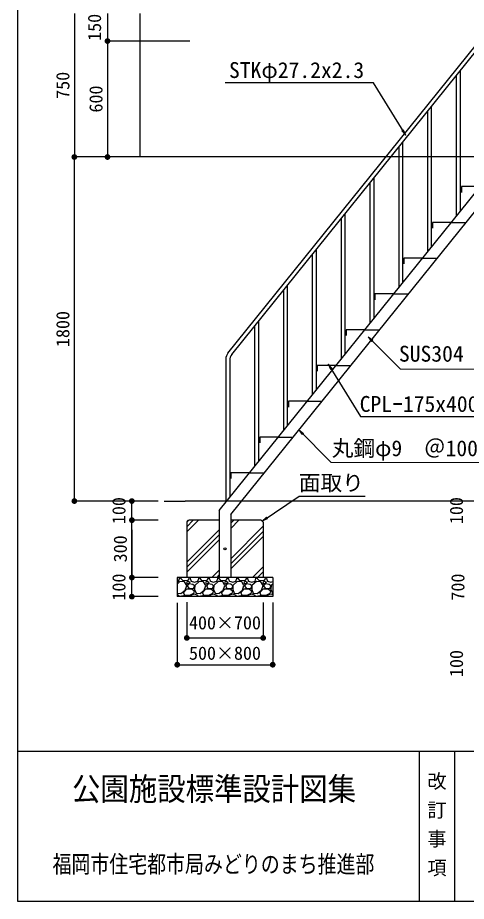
# Model space of a CAD drawing. Units: millimetres at full size, sheet at 1:40; some dimension numbers follow another scale. Extents: x 12589 to 23542, y 6556 to 14023.
# Drawn here: x 12589 to 14940, y 6556 to 11179 of the extents above; entities that cross this region are included whole.
import ezdxf
from ezdxf.enums import TextEntityAlignment as Align

# ---------------------------------------------------------------- set-up
doc = ezdxf.new("R2010")
doc.units = ezdxf.units.MM
doc.header["$LTSCALE"] = 40
doc.linetypes.add('DASHED_SPACED', pattern=[12, 6, -6])
for name, color, linetype, lineweight in [('_0-0_', 7, 'Continuous', 25), ('ADD_LINE', 7, 'DASHED_SPACED', 25), ('ハッチ', 4, 'Continuous', 25), ('寸法', 3, 'Continuous', 25), ('本体', 7, 'Continuous', 25)]:
    doc.layers.add(name, color=color, linetype=linetype, lineweight=lineweight)
doc.styles.add('@ＭＳ ゴシック', font='')
doc.styles.add('ＭＳ ゴシック', font='')
doc.styles.get('@ＭＳ ゴシック').set_extended_font_data('@MS Gothic')
doc.styles.get('ＭＳ ゴシック').set_extended_font_data('MS Gothic')

# ---------------------------------------------------------------- blocks, each defined once
blk = doc.blocks.new('filled_dot')
at = {"color": 0, "linetype": 'Continuous', "lineweight": -2, "const_width": 1.25}
blk.add_lwpolyline([(-0.625, 0, 1), (0.625, 0, 1)], format="xyb", close=True, dxfattribs=at)

msp = doc.modelspace()

# ---------------------------------------------------------------- hatches: boundary and pattern name
at = {"layer": '寸法'}
for points in [[(14425.56, 9509.31), (14450.14, 9491.46), (14443.42, 9484.74)], [(14216.61, 9366.31), (14236.36, 9343.23), (14228.26, 9338.25)], [(14061.87, 9021.99), (14086.44, 9004.13), (14079.72, 8997.41)], [(13870.35, 8545.03), (13892.58, 8565.73), (13897.89, 8557.85)]]:
    msp.add_hatch(color=256, dxfattribs=at).paths.add_polyline_path(points)
at = {"layer": '本体'}
msp.add_hatch(color=256, dxfattribs=at).paths.add_polyline_path([(14622.12, 10563.8), (14602.37, 10586.88), (14610.47, 10591.86)])

# ---------------------------------------------------------------- linework, layer by layer
at = {"layer": '_0-0_', "color": 6}
msp.add_line((12589.26, 7342.27), (23541.77, 7342.27), dxfattribs=at)
at = {"layer": '_0-0_'}
for p, q in [((14693.49, 7342.27), (14693.49, 6555.96)), ((14877.34, 7342.27), (14877.34, 6555.96))]:
    msp.add_line(p, q, dxfattribs=at)
at = {"layer": '_0-0_', "color": 6}
msp.add_lwpolyline([(23541.77, 13803.22), (12589.26, 13803.22), (12589.26, 6555.96), (23541.77, 6555.96)], close=True, dxfattribs=at)
at = {"layer": 'ADD_LINE', "linetype": 'Continuous'}
msp.add_line((13357.03, 8650.03), (13466.73, 8650.03), dxfattribs=at)
at = {"layer": 'ハッチ'}
for p, q in [((13475.35, 8489.31), (13536.07, 8550.03)), ((13475.35, 8515.83), (13509.55, 8550.03)), ((13475.35, 8542.35), (13483.04, 8550.03)), ((13705.35, 8507.18), (13748.2, 8550.03)), ((13705.35, 8533.7), (13721.69, 8550.03)), ((13705.35, 8348.08), (13875.35, 8518.08)), ((13475.35, 8330.21), (13645.35, 8500.21)), ((13475.35, 8303.7), (13645.35, 8473.7)), ((13705.35, 8321.57), (13875.35, 8491.57)), ((13705.35, 8295.05), (13875.35, 8465.05)), ((13475.35, 8277.18), (13645.35, 8447.18)), ((13607.3, 8250.03), (13645.35, 8288.08)), ((13819.43, 8250.03), (13875.35, 8305.95)), ((13845.95, 8250.03), (13875.35, 8279.43)), ((13425.35, 8228.93), (13432.7, 8231.09)), ((13439.7, 8229.09), (13425.35, 8215.99)), ((13432.7, 8231.09), (13437.7, 8245.09)), ((13435.42, 8250.03), (13437.7, 8245.09)), ((13463.7, 8227.09), (13439.7, 8229.09)), ((13444.7, 8245.09), (13446.55, 8250.03)), ((13455.7, 8233.09), (13444.7, 8245.09)), ((13478.7, 8235.09), (13455.7, 8233.09)), ((13480.7, 8229.09), (13473.7, 8226.09)), ((13487.7, 8245.09), (13478.7, 8235.09)), ((13492.7, 8225.09), (13480.7, 8229.09)), ((13487.7, 8245.09), (13486.71, 8250.03)), ((13492.7, 8245.09), (13498.7, 8231.09)), ((13493.7, 8245.09), (13495.82, 8250.03)), ((13498.7, 8231.09), (13515.7, 8226.09)), ((13515.7, 8226.09), (13532.7, 8231.09)), ((13539.7, 8229.09), (13516.7, 8208.09)), ((13532.7, 8231.09), (13537.7, 8245.09)), ((13535.42, 8250.03), (13537.7, 8245.09)), ((13563.7, 8227.09), (13539.7, 8229.09)), ((13544.7, 8245.09), (13546.55, 8250.03)), ((13555.7, 8233.09), (13544.7, 8245.09)), ((13578.7, 8235.09), (13555.7, 8233.09)), ((13580.7, 8229.09), (13573.7, 8226.09)), ((13587.7, 8245.09), (13578.7, 8235.09)), ((13592.7, 8225.09), (13580.7, 8229.09)), ((13587.7, 8245.09), (13586.71, 8250.03)), ((13592.7, 8245.09), (13598.7, 8231.09)), ((13593.7, 8245.09), (13595.82, 8250.03)), ((13598.7, 8231.09), (13615.7, 8226.09)), ((13615.7, 8226.09), (13632.7, 8231.09)), ((13639.7, 8229.09), (13616.7, 8208.09)), ((13632.7, 8231.09), (13637.7, 8245.09)), ((13633.82, 8250.03), (13645.35, 8261.57)), ((13635.42, 8250.03), (13637.7, 8245.09)), ((13645.35, 8228.62), (13639.7, 8229.09)), ((13644.7, 8245.09), (13645.35, 8246.84)), ((13645.35, 8244.38), (13644.7, 8245.09)), ((13645.35, 8246.84), (13646.55, 8250.03)), ((13655.7, 8233.09), (13645.35, 8244.38)), ((13678.7, 8235.09), (13655.7, 8233.09)), ((13680.7, 8229.09), (13673.7, 8226.09)), ((13687.7, 8245.09), (13678.7, 8235.09)), ((13692.7, 8225.09), (13680.7, 8229.09)), ((13687.7, 8245.09), (13686.71, 8250.03)), ((13692.7, 8245.09), (13698.7, 8231.09)), ((13693.7, 8245.09), (13695.82, 8250.03)), ((13698.7, 8231.09), (13705.35, 8229.14)), ((13705.35, 8229.14), (13715.7, 8226.09)), ((13715.7, 8226.09), (13732.7, 8231.09)), ((13739.7, 8229.09), (13716.7, 8208.09)), ((13732.7, 8231.09), (13737.7, 8245.09)), ((13735.42, 8250.03), (13737.7, 8245.09)), ((13763.7, 8227.09), (13739.7, 8229.09)), ((13744.7, 8245.09), (13746.55, 8250.03)), ((13755.7, 8233.09), (13744.7, 8245.09)), ((13778.7, 8235.09), (13755.7, 8233.09)), ((13780.7, 8229.09), (13773.7, 8226.09)), ((13787.7, 8245.09), (13778.7, 8235.09)), ((13792.7, 8225.09), (13780.7, 8229.09)), ((13787.7, 8245.09), (13786.71, 8250.03)), ((13792.7, 8245.09), (13798.7, 8231.09)), ((13793.7, 8245.09), (13795.82, 8250.03)), ((13798.7, 8231.09), (13815.7, 8226.09)), ((13815.7, 8226.09), (13832.7, 8231.09)), ((13839.7, 8229.09), (13816.7, 8208.09)), ((13832.7, 8231.09), (13837.7, 8245.09)), ((13835.42, 8250.03), (13837.7, 8245.09)), ((13863.7, 8227.09), (13839.7, 8229.09)), ((13844.7, 8245.09), (13846.55, 8250.03)), ((13855.7, 8233.09), (13844.7, 8245.09)), ((13878.7, 8235.09), (13855.7, 8233.09)), ((13872.47, 8250.03), (13875.35, 8252.92)), ((13880.7, 8229.09), (13873.7, 8226.09)), ((13887.7, 8245.09), (13878.7, 8235.09)), ((13892.7, 8225.09), (13880.7, 8229.09)), ((13887.7, 8245.09), (13886.71, 8250.03)), ((13892.7, 8245.09), (13898.7, 8231.09)), ((13893.7, 8245.09), (13895.82, 8250.03)), ((13898.7, 8231.09), (13915.7, 8226.09)), ((13915.7, 8226.09), (13925.35, 8228.93)), ((13444.7, 8167.09), (13466.7, 8184.09)), ((13457.7, 8170.09), (13475.7, 8190.09)), ((13474.7, 8209.09), (13463.7, 8227.09)), ((13466.7, 8184.09), (13474.7, 8209.09)), ((13473.7, 8226.09), (13477.7, 8216.09)), ((13475.7, 8190.09), (13501.7, 8190.09)), ((13477.7, 8216.09), (13492.7, 8225.09)), ((13487.7, 8217.09), (13477.7, 8207.09)), ((13477.7, 8207.09), (13485.7, 8195.09)), ((13485.7, 8195.09), (13510.7, 8192.09)), ((13507.7, 8214.09), (13487.7, 8217.09)), ((13501.7, 8190.09), (13514.7, 8181.09)), ((13515.7, 8207.09), (13507.7, 8214.09)), ((13510.7, 8192.09), (13515.7, 8201.09)), ((13516.7, 8208.09), (13515.7, 8187.09)), ((13515.7, 8201.09), (13515.7, 8207.09)), ((13515.7, 8187.09), (13523.7, 8168.09)), ((13544.7, 8167.09), (13566.7, 8184.09)), ((13557.7, 8170.09), (13575.7, 8190.09)), ((13574.7, 8209.09), (13563.7, 8227.09)), ((13566.7, 8184.09), (13574.7, 8209.09)), ((13573.7, 8226.09), (13577.7, 8216.09)), ((13575.7, 8190.09), (13601.7, 8190.09)), ((13577.7, 8216.09), (13592.7, 8225.09)), ((13587.7, 8217.09), (13577.7, 8207.09)), ((13577.7, 8207.09), (13585.7, 8195.09)), ((13585.7, 8195.09), (13610.7, 8192.09)), ((13607.7, 8214.09), (13587.7, 8217.09)), ((13601.7, 8190.09), (13614.7, 8181.09)), ((13615.7, 8207.09), (13607.7, 8214.09)), ((13610.7, 8192.09), (13615.7, 8201.09)), ((13616.7, 8208.09), (13615.7, 8187.09)), ((13615.7, 8201.09), (13615.7, 8207.09)), ((13615.7, 8187.09), (13623.7, 8168.09)), ((13663.7, 8227.09), (13645.35, 8228.62)), ((13645.35, 8167.6), (13666.7, 8184.09)), ((13657.7, 8170.09), (13675.7, 8190.09)), ((13674.7, 8209.09), (13663.7, 8227.09)), ((13666.7, 8184.09), (13674.7, 8209.09)), ((13673.7, 8226.09), (13677.7, 8216.09)), ((13675.7, 8190.09), (13701.7, 8190.09)), ((13677.7, 8216.09), (13692.7, 8225.09)), ((13687.7, 8217.09), (13677.7, 8207.09)), ((13677.7, 8207.09), (13685.7, 8195.09)), ((13685.7, 8195.09), (13705.35, 8192.73)), ((13705.35, 8214.44), (13687.7, 8217.09)), ((13701.7, 8190.09), (13705.35, 8187.56)), ((13707.7, 8214.09), (13705.35, 8214.44)), ((13705.35, 8192.73), (13710.7, 8192.09)), ((13705.35, 8187.56), (13714.7, 8181.09)), ((13715.7, 8207.09), (13707.7, 8214.09)), ((13710.7, 8192.09), (13715.7, 8201.09)), ((13716.7, 8208.09), (13715.7, 8187.09)), ((13715.7, 8201.09), (13715.7, 8207.09)), ((13715.7, 8187.09), (13723.7, 8168.09)), ((13744.7, 8167.09), (13766.7, 8184.09)), ((13757.7, 8170.09), (13775.7, 8190.09)), ((13774.7, 8209.09), (13763.7, 8227.09)), ((13766.7, 8184.09), (13774.7, 8209.09)), ((13773.7, 8226.09), (13777.7, 8216.09)), ((13775.7, 8190.09), (13801.7, 8190.09)), ((13777.7, 8216.09), (13792.7, 8225.09)), ((13787.7, 8217.09), (13777.7, 8207.09)), ((13777.7, 8207.09), (13785.7, 8195.09)), ((13785.7, 8195.09), (13810.7, 8192.09)), ((13807.7, 8214.09), (13787.7, 8217.09)), ((13801.7, 8190.09), (13814.7, 8181.09)), ((13815.7, 8207.09), (13807.7, 8214.09)), ((13810.7, 8192.09), (13815.7, 8201.09)), ((13816.7, 8208.09), (13815.7, 8187.09)), ((13815.7, 8201.09), (13815.7, 8207.09)), ((13815.7, 8187.09), (13823.7, 8168.09)), ((13844.7, 8167.09), (13866.7, 8184.09)), ((13857.7, 8170.09), (13875.7, 8190.09)), ((13874.7, 8209.09), (13863.7, 8227.09)), ((13866.7, 8184.09), (13874.7, 8209.09)), ((13873.7, 8226.09), (13877.7, 8216.09)), ((13875.7, 8190.09), (13901.7, 8190.09)), ((13877.7, 8216.09), (13892.7, 8225.09)), ((13887.7, 8217.09), (13877.7, 8207.09)), ((13877.7, 8207.09), (13885.7, 8195.09)), ((13885.7, 8195.09), (13910.7, 8192.09)), ((13907.7, 8214.09), (13887.7, 8217.09)), ((13901.7, 8190.09), (13914.7, 8181.09)), ((13915.7, 8207.09), (13907.7, 8214.09)), ((13910.7, 8192.09), (13915.7, 8201.09)), ((13916.7, 8208.09), (13915.7, 8187.09)), ((13915.7, 8201.09), (13915.7, 8207.09)), ((13915.7, 8187.09), (13923.7, 8168.09)), ((13925.35, 8215.99), (13916.7, 8208.09)), ((13425.35, 8168.01), (13444.7, 8167.09)), ((13425.35, 8160.47), (13431.7, 8158.09)), ((13431.7, 8158.09), (13435.42, 8150.03)), ((13446.55, 8150.03), (13447.7, 8153.09)), ((13466.7, 8155.09), (13447.7, 8153.09)), ((13464.7, 8158.09), (13457.7, 8170.09)), ((13489.7, 8156.09), (13464.7, 8158.09)), ((13486.7, 8150.09), (13466.7, 8155.09)), ((13486.71, 8150.03), (13486.7, 8150.09)), ((13510.7, 8167.09), (13489.7, 8156.09)), ((13495.82, 8150.03), (13499.7, 8159.09)), ((13499.7, 8159.09), (13515.7, 8164.09)), ((13514.7, 8181.09), (13510.7, 8167.09)), ((13515.7, 8164.09), (13531.7, 8158.09)), ((13523.7, 8168.09), (13544.7, 8167.09)), ((13531.7, 8158.09), (13535.42, 8150.03)), ((13546.55, 8150.03), (13547.7, 8153.09)), ((13566.7, 8155.09), (13547.7, 8153.09)), ((13564.7, 8158.09), (13557.7, 8170.09)), ((13589.7, 8156.09), (13564.7, 8158.09)), ((13586.7, 8150.09), (13566.7, 8155.09)), ((13586.71, 8150.03), (13586.7, 8150.09)), ((13610.7, 8167.09), (13589.7, 8156.09)), ((13595.82, 8150.03), (13599.7, 8159.09)), ((13599.7, 8159.09), (13615.7, 8164.09)), ((13614.7, 8181.09), (13610.7, 8167.09)), ((13615.7, 8164.09), (13631.7, 8158.09)), ((13623.7, 8168.09), (13644.7, 8167.09)), ((13631.7, 8158.09), (13635.42, 8150.03)), ((13644.7, 8167.09), (13645.35, 8167.6)), ((13646.55, 8150.03), (13647.7, 8153.09)), ((13666.7, 8155.09), (13647.7, 8153.09)), ((13664.7, 8158.09), (13657.7, 8170.09)), ((13689.7, 8156.09), (13664.7, 8158.09)), ((13686.7, 8150.09), (13666.7, 8155.09)), ((13686.71, 8150.03), (13686.7, 8150.09)), ((13705.35, 8164.29), (13689.7, 8156.09)), ((13695.82, 8150.03), (13699.7, 8159.09)), ((13699.7, 8159.09), (13705.35, 8160.86)), ((13710.7, 8167.09), (13705.35, 8164.29)), ((13705.35, 8160.86), (13715.7, 8164.09)), ((13714.7, 8181.09), (13710.7, 8167.09)), ((13715.7, 8164.09), (13731.7, 8158.09)), ((13723.7, 8168.09), (13744.7, 8167.09)), ((13731.7, 8158.09), (13735.42, 8150.03)), ((13746.55, 8150.03), (13747.7, 8153.09)), ((13766.7, 8155.09), (13747.7, 8153.09)), ((13764.7, 8158.09), (13757.7, 8170.09)), ((13789.7, 8156.09), (13764.7, 8158.09)), ((13786.7, 8150.09), (13766.7, 8155.09)), ((13786.71, 8150.03), (13786.7, 8150.09)), ((13810.7, 8167.09), (13789.7, 8156.09)), ((13795.82, 8150.03), (13799.7, 8159.09)), ((13799.7, 8159.09), (13815.7, 8164.09)), ((13814.7, 8181.09), (13810.7, 8167.09)), ((13815.7, 8164.09), (13831.7, 8158.09)), ((13823.7, 8168.09), (13844.7, 8167.09)), ((13831.7, 8158.09), (13835.42, 8150.03)), ((13846.55, 8150.03), (13847.7, 8153.09)), ((13866.7, 8155.09), (13847.7, 8153.09)), ((13864.7, 8158.09), (13857.7, 8170.09)), ((13889.7, 8156.09), (13864.7, 8158.09)), ((13886.7, 8150.09), (13866.7, 8155.09)), ((13886.71, 8150.03), (13886.7, 8150.09)), ((13910.7, 8167.09), (13889.7, 8156.09)), ((13895.82, 8150.03), (13899.7, 8159.09)), ((13899.7, 8159.09), (13915.7, 8164.09)), ((13914.7, 8181.09), (13910.7, 8167.09)), ((13915.7, 8164.09), (13925.35, 8160.47)), ((13923.7, 8168.09), (13925.35, 8168.01))]:
    msp.add_line(p, q, dxfattribs=at)
at = {"layer": '寸法'}
for p, q in [((12886.31, 11200.03), (12886.31, 10450.03)), ((13230.91, 10450.03), (13230.91, 11200.03)), ((12886.31, 8650.03), (12886.31, 10450.03)), ((15065.62, 10450.03), (12886.31, 10450.03)), ((12886.31, 8650.03), (12886.31, 10450.03)), ((13281.51, 10450.03), (12886.31, 10450.03)), ((13281.51, 8650.03), (12886.31, 8650.03)), ((13187.55, 8550.03), (13187.55, 8650.03)), ((13325.05, 8650.03), (13187.55, 8650.03)), ((13187.55, 8250.03), (13187.55, 8550.03)), ((13325.05, 8550.03), (13187.55, 8550.03)), ((13325.05, 8550.03), (13187.55, 8550.03)), ((13187.55, 8500.09), (13187.55, 8250.03)), ((13187.55, 8500.09), (13187.55, 8250.09)), ((13187.55, 8500.09), (13187.55, 8250.03)), ((13187.55, 8150.03), (13187.55, 8250.03)), ((13325.05, 8250.03), (13187.55, 8250.03)), ((13325.05, 8250.03), (13187.55, 8250.03)), ((13325.05, 8150.03), (13187.55, 8150.03)), ((13425.35, 8117.54), (13425.35, 7793.81)), ((13475.35, 8120.95), (13475.35, 7934.05)), ((13875.35, 8120.1), (13875.35, 7934.05)), ((13925.35, 8120.1), (13925.35, 7793.81)), ((13475.35, 7934.05), (13875.35, 7934.05)), ((13425.35, 7793.81), (13925.35, 7793.81))]:
    msp.add_line(p, q, dxfattribs=at)
at = {"layer": '寸法', "color": 1}
msp.add_line((13469.01, 7934.05), (13869.01, 7934.05), dxfattribs=at)
at = {"layer": '寸法'}
for points in [[(14425.56, 9509.31), (14593.9, 9340.97), (15871.18, 9337.67)], [(14216.61, 9366.31), (14384.95, 9092.12), (15262.54, 9092.12)], [(14061.87, 9021.99), (14230.21, 8853.65), (15044.51, 8851.54)], [(13870.35, 8545.03), (14063.78, 8675.31), (14410.06, 8675.31)]]:
    msp.add_lwpolyline(points, dxfattribs=at)
at = {"layer": '寸法', "lineweight": 13}
for points in [[(14425.56, 9509.31), (14450.14, 9491.46), (14443.42, 9484.74)], [(14216.61, 9366.31), (14236.36, 9343.23), (14228.26, 9338.25)], [(14061.87, 9021.99), (14086.44, 9004.13), (14079.72, 8997.41)], [(13870.35, 8545.03), (13892.58, 8565.73), (13897.89, 8557.85)]]:
    msp.add_lwpolyline(points, close=True, dxfattribs=at)
at = {"layer": '本体', "color": 2}
for p, q in [((13059.86, 11200.03), (13059.86, 11056.44)), ((13490.86, 11056.44), (13059.86, 11056.44)), ((13059.86, 11056.44), (13059.86, 10450.03)), ((13490.86, 11056.44), (13059.86, 11056.44)), ((13490.86, 10450.03), (13059.86, 10450.03))]:
    msp.add_line(p, q, dxfattribs=at)
at = {"layer": '本体'}
for p, q in [((13691.02, 9423.89), (14992.36, 11037.73)), ((13711.12, 9416.79), (15001.97, 11017.63)), ((14887.11, 10875.71), (14887.11, 10140)), ((14907.21, 10899.82), (14907.21, 10164.92)), ((14736.21, 10688.05), (14736.21, 9952.85)), ((14756.31, 10712.98), (14756.31, 9977.78)), ((14585.31, 10500.91), (14585.31, 9765.71)), ((14605.4, 10525.83), (14605.4, 9790.64)), ((13645.35, 8600.03), (15137.11, 10450.03)), ((13705.35, 8578.85), (15137.11, 10354.45)), ((14434.4, 10313.77), (14434.4, 9578.57)), ((14454.5, 10338.69), (14454.5, 9603.5)), ((15012.19, 10295.12), (14913.65, 10295.12)), ((14913.65, 10295.12), (14913.65, 10264.93)), ((14283.5, 10126.63), (14283.5, 9391.43)), ((14303.6, 10151.55), (14303.6, 9416.36)), ((14861.29, 10107.97), (14762.74, 10107.97)), ((14762.74, 10107.97), (14762.74, 10077.78)), ((14132.6, 9939.49), (14132.6, 9204.29)), ((14152.7, 9964.41), (14152.7, 9229.21)), ((14710.39, 9920.83), (14611.84, 9920.83)), ((14611.84, 9920.83), (14611.84, 9890.64)), ((14001.79, 9777.27), (14001.79, 9042.07)), ((13981.7, 9752.34), (13981.7, 9017.15)), ((14559.49, 9733.69), (14460.94, 9733.69)), ((14460.94, 9733.69), (14460.94, 9703.5)), ((13850.89, 9590.13), (13850.89, 8854.93)), ((13850.89, 9590.13), (13850.89, 8854.93)), ((13830.79, 9565.2), (13830.79, 8830.01)), ((14408.58, 9546.55), (14310.04, 9546.55)), ((14310.04, 9546.55), (14310.04, 9516.36)), ((13679.89, 9392.5), (13679.89, 8670.23)), ((13679.89, 9392.5), (13679.89, 8644.49)), ((13699.99, 9385.25), (13699.99, 8667.79)), ((14257.68, 9359.41), (14159.13, 9359.41)), ((14159.13, 9359.41), (14159.13, 9329.22)), ((14106.78, 9172.27), (14008.23, 9172.27)), ((14008.23, 9172.27), (14008.23, 9142.08)), ((13955.88, 8985.13), (13857.33, 8985.13)), ((13857.33, 8985.13), (13857.33, 8954.94)), ((13804.97, 8797.99), (13706.43, 8797.99)), ((13706.43, 8797.99), (13706.43, 8767.8)), ((14094.71, 8650.03), (13466.73, 8650.03)), ((13713.21, 8650.03), (13530.31, 8650.03)), ((13713.21, 8650.03), (13530.31, 8650.03)), ((15441.31, 8650.03), (14088.51, 8650.03)), ((13645.35, 8600.03), (13645.35, 8250.03)), ((13705.35, 8578.85), (13705.35, 8250.03)), ((13475.35, 8540.03), (13485.35, 8550.03)), ((13475.35, 8540.03), (13475.35, 8250.03)), ((13645.35, 8550.03), (13485.35, 8550.03)), ((13865.35, 8550.03), (13705.35, 8550.03)), ((13865.35, 8550.03), (13875.35, 8540.03)), ((13875.35, 8540.03), (13875.35, 8250.03)), ((13925.35, 8250.03), (13425.35, 8250.03)), ((13425.35, 8250.03), (13425.35, 8150.03)), ((13925.35, 8250.03), (13925.35, 8150.03)), ((13925.35, 8150.03), (13425.35, 8150.03))]:
    msp.add_line(p, q, dxfattribs=at)
at = {"layer": '本体', "linetype": 'DASHED_SPACED'}
for p, q in [((14861.29, 10107.97), (14938.86, 10107.97)), ((14710.39, 9920.83), (14787.95, 9920.83)), ((14559.49, 9733.69), (14637.05, 9733.69)), ((14408.58, 9546.55), (14486.15, 9546.55)), ((14257.68, 9359.41), (14335.25, 9359.41)), ((14106.78, 9172.27), (14184.35, 9172.27)), ((13955.88, 8985.13), (14033.44, 8985.13)), ((13804.97, 8797.99), (13882.54, 8797.99))]:
    msp.add_line(p, q, dxfattribs=at)
at = {"layer": '本体'}
msp.add_lwpolyline([(14622.12, 10563.8), (14453.78, 10837.98), (13676.14, 10837.98)], dxfattribs=at)
at = {"layer": '本体', "lineweight": 13}
msp.add_lwpolyline([(14622.12, 10563.8), (14602.37, 10586.88), (14610.47, 10591.86)], close=True, dxfattribs=at)
at = {"layer": '本体'}
msp.add_circle((13675.35, 8400.03), 6, dxfattribs=at)
for centre, end in [((13730.14, 9392.35), 179.93257), ((13750.24, 9385.25), 180)]:
    msp.add_arc(centre, 50.25, 141.11902, end, dxfattribs=at)

# ---------------------------------------------------------------- block references
at = {"layer": '寸法', "xscale": 12, "yscale": 12}
for p, rotation in [((12886.31, 10450.03), 90), ((12886.31, 10450.03), 270), ((12886.31, 8650.03), 90), ((13187.55, 8650.03), 270), ((13187.55, 8550.03), 270), ((13187.55, 8550.03), 90), ((13187.55, 8250.03), 270), ((13187.55, 8250.03), 90), ((13187.55, 8150.03), 90), ((13875.35, 7934.05), 180), ((13925.35, 7793.81), 180)]:
    msp.add_blockref('filled_dot', p, dxfattribs=dict(at, rotation=rotation))
for p in [(13475.35, 7934.05), (13425.35, 7793.81)]:
    msp.add_blockref('filled_dot', p, dxfattribs=at)
at = {"layer": '本体', "color": 2, "xscale": 12, "yscale": 12}
for p, rotation in [((13059.86, 11056.44), 90), ((13059.86, 11056.44), 270), ((13059.86, 10450.03), 90)]:
    msp.add_blockref('filled_dot', p, dxfattribs=dict(at, rotation=rotation))

# ---------------------------------------------------------------- texts
at = {"layer": '_0-0_', "style": 'ＭＳ ゴシック'}
for s, height, width, p in [('公園施設標準設計図集', 121.2, 0.9, (13618.05, 7144.05)), ('福岡市住宅都市局みどりのまち推進部', 90.9, 0.8, (13614.95, 6750.56))]:
    msp.add_text(s, height=height, dxfattribs=dict(at, width=width)).set_placement(p, align=Align.MIDDLE_CENTER)
at = {"layer": '_0-0_', "style": '@ＭＳ ゴシック'}
msp.add_text('改 訂 事 項', height=73.9, rotation=270, dxfattribs=at).set_placement((14784.61, 6959.23), align=Align.MIDDLE_CENTER)
at = {"layer": '寸法', "style": 'ＭＳ ゴシック'}
for s, p in [('STKφ27.2x2.3', (13696.4, 10838.3)), ('SUS304 □60×30×ｔ3.0', (14586.54, 9354.29)), ('CPLｰ175x400x3.2', (14380.91, 9091.59)), ('丸鋼φ9\u3000＠100', (14234.72, 8859.82)), ('面取り', (14062.51, 8679.07))]:
    msp.add_text(s, height=83.14, dxfattribs=at).set_placement(p, align=Align.BOTTOM_LEFT)
for s, p in [('750', (12881.06, 10825.03)), ('1800', (12881.06, 9550.03)), ('100', (13174.79, 8600.03)), ('100', (14943.04, 8600.03)), ('300', (13182.29, 8400.03)), ('100', (13174.79, 8200.03)), ('700', (14950.54, 8200.03)), ('100', (14943.04, 7800.03))]:
    msp.add_text(s, height=69.28, rotation=90, dxfattribs=at).set_placement(p, align=Align.BOTTOM_CENTER)
for s, p in [('400×700', (13675.35, 7958.02)), ('500×800', (13675.35, 7799.06))]:
    msp.add_text(s, height=69.28, dxfattribs=at).set_placement(p, align=Align.BOTTOM_CENTER)
at = {"layer": '本体', "color": 2, "style": 'ＭＳ ゴシック'}
for s, p in [('150', (13047.1, 11128.24)), ('600', (13054.6, 10753.24))]:
    msp.add_text(s, height=69.28, rotation=90, dxfattribs=at).set_placement(p, align=Align.BOTTOM_CENTER)

doc.saveas('drawing.dxf')
